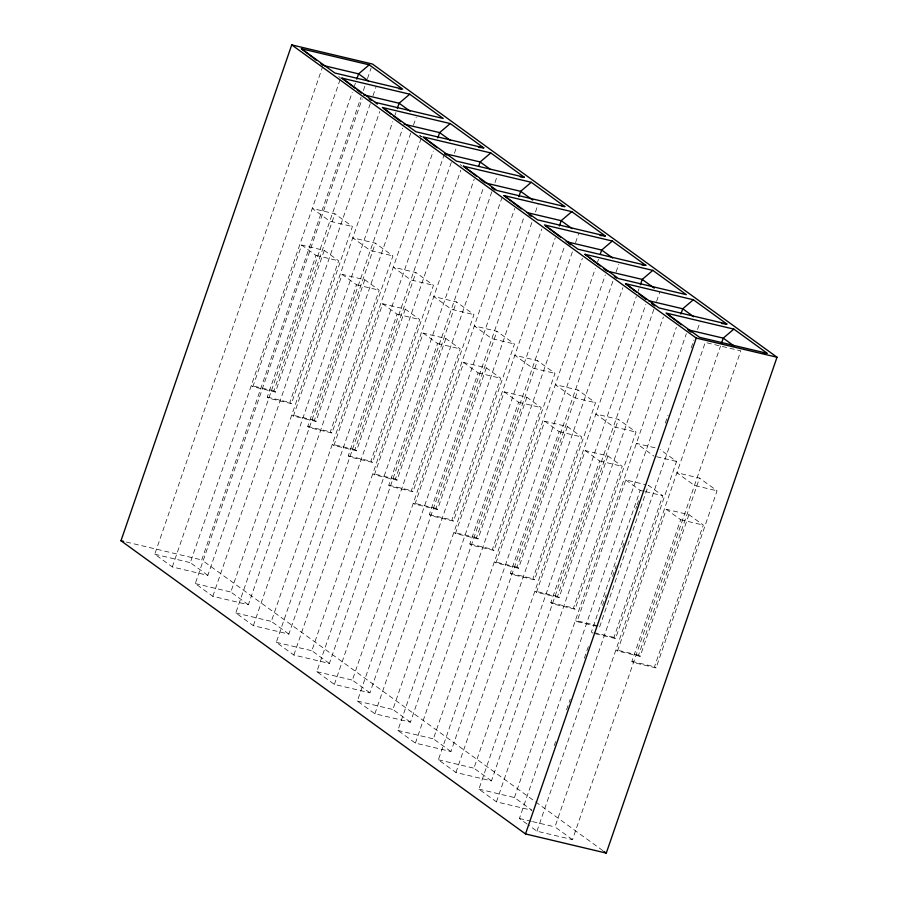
<?xml version="1.0" encoding="UTF-8"?>
<svg xmlns="http://www.w3.org/2000/svg" width="898" height="898" viewBox="0 0 898 898"><rect width="100%" height="100%" fill="white"/><g stroke="black" fill="none" stroke-linecap="round" stroke-linejoin="round"><path stroke-width="0.67" stroke-dasharray="4.49 3.37" d="M370.245 103.741L207.842 575.371L172.315 566.941L154.759 554.223L322.606 66.766M172.315 566.941L340.151 79.484M207.842 575.371L190.297 562.653L352.241 92.348M354.508 85.748L355.417 83.11M324.268 250.396L275.484 392.078L252.877 386.712L301.661 245.042L324.268 250.396L338.625 260.802L289.841 402.484L291.435 403.64L352.42 226.543L334.875 213.825L312.257 208.459L329.802 221.177L352.42 226.543M602.872 850.642L201.747 559.925L361.075 97.209M363.353 90.575L365.183 85.265M367.462 78.642L371.121 68.035M410.756 133.106L248.364 604.736L212.826 596.306L195.281 583.588L362.208 98.78M291.435 403.64L268.828 398.274L267.234 397.118L316.017 255.436L301.661 245.042M372.962 95.828L376.15 86.59M275.484 392.078L273.89 390.922L334.875 213.825M212.826 596.306L379.764 111.498M248.364 604.736L230.82 592.018L392.752 121.701M395.03 115.112L395.939 112.475M364.79 279.761L316.006 421.443L293.388 416.077L342.172 274.395L364.79 279.761L379.147 290.166L330.363 431.848L331.957 433.004L392.931 255.908L375.386 243.19L352.779 237.824L370.324 250.542L392.931 255.908M451.279 162.471L288.875 634.1L253.348 625.67L235.792 612.952L402.731 128.145M331.957 433.004L309.339 427.639L307.745 426.483L356.528 284.801L342.172 274.395M413.484 125.181L416.212 117.268M316.006 421.443L314.412 420.286L375.386 243.19M253.348 625.67L421.184 138.213M288.875 634.1L271.331 621.382L433.274 151.066M405.301 309.125L356.517 450.807L333.91 445.442L382.694 303.76L405.301 309.125L419.658 319.531L370.874 461.213L372.468 462.369L433.453 285.272L415.909 272.554L393.29 267.189L410.835 279.907L433.453 285.272M491.79 191.835L329.398 663.465L293.859 655.035L276.315 642.317L444.162 154.86M372.468 462.369L349.861 457.003L348.267 455.847L397.051 314.165L382.694 303.76M454.455 153.232L456.723 146.632M356.517 450.807L354.923 449.651L415.909 272.554M293.859 655.035L460.797 170.227M329.398 663.465L311.853 650.747L474.245 179.117M445.823 338.49L397.039 480.172L374.421 474.806L423.205 333.124L445.823 338.49L460.18 348.895L411.396 490.577L412.99 491.734L473.964 314.637L456.42 301.919L433.813 296.553L451.357 309.271L473.964 314.637M531.852 222.513L369.909 692.829L334.382 684.399L316.826 671.682L483.764 186.874M412.99 491.734L390.372 486.368L388.778 485.212L437.562 343.53L423.205 333.124M494.966 182.597L497.245 175.997M397.039 480.172L395.446 479.016L456.42 301.919M334.382 684.399L501.769 198.267M369.909 692.829L352.364 680.112L514.756 208.482M486.334 367.854L437.551 509.536L414.943 504.171L463.727 362.489L486.334 367.854L500.691 378.26L451.907 519.942L453.501 521.098L514.487 344.001L496.942 331.283L474.324 325.918L491.868 338.636L514.487 344.001M572.374 251.878L410.431 722.183L374.893 713.764L357.348 701.046L524.275 216.238M453.501 521.098L430.894 515.733L429.3 514.576L478.084 372.894L463.727 362.489M535.489 211.962L538.216 204.037M437.551 509.536L435.957 508.38L496.942 331.283M374.893 713.764L541.831 228.945M410.431 722.183L392.886 709.476L555.278 237.847M526.857 397.219L478.073 538.901L455.454 533.535L504.238 391.854L526.857 397.219L541.213 407.625L492.43 549.295L494.023 550.452L554.998 373.366L537.453 360.648L514.846 355.282L532.391 368L554.998 373.366M612.885 281.242L450.942 751.547L415.415 743.117L397.859 730.411L564.797 245.603M494.023 550.452L471.405 545.097L469.811 543.941L518.595 402.259L504.238 391.854M575.551 242.64L578.727 233.401M478.073 538.901L476.479 537.745L537.453 360.648M415.415 743.117L582.342 258.31M450.942 751.547L433.397 738.841L595.34 268.524M597.608 261.924L598.517 259.286M567.368 426.584L518.584 568.266L495.977 562.9L544.76 421.218L567.368 426.584L581.724 436.989L532.941 578.66L534.534 579.816L595.52 402.731L577.975 390.013L555.357 384.647L572.902 397.365L595.52 402.731M653.856 309.282L491.464 780.912L455.926 772.482L438.381 759.775L605.308 274.956M534.534 579.816L511.927 574.462L510.333 573.306L559.117 431.624L544.76 421.218M616.073 272.004L618.789 264.091M518.584 568.266L516.99 567.109L577.975 390.013M455.926 772.482L622.864 287.674M491.464 780.912L473.92 768.194L636.312 296.576M638.13 291.289L639.039 288.651M607.89 455.948L559.106 597.619L536.488 592.265L585.271 450.583L607.89 455.948L622.247 466.354L573.463 608.025L575.057 609.181L636.031 432.084L618.486 419.377L595.879 414.012L613.424 426.73L636.031 432.084M478.892 789.129L514.431 797.559L531.975 810.277L496.448 801.847L478.892 789.129L645.83 304.321M575.057 609.181L552.438 603.815L550.844 602.659L599.628 460.988L585.271 450.583M656.584 301.369L659.761 292.131M559.106 597.619L557.512 596.463L618.486 419.377M496.448 801.847L663.375 317.039M514.431 797.559L676.374 327.254M596.957 626.355L577.01 621.629L625.794 479.947L645.741 484.684M527.092 824.061L519.414 818.493L686.341 333.686M625.794 479.947L640.151 490.353L591.367 632.024L592.961 633.18M554.279 745.52L555.649 741.557M566.559 709.835L570.208 699.261M584.317 658.29L588.403 646.403M602.513 605.432L606.15 594.858M612.526 576.359L616.163 565.785M622.538 547.275L623.908 543.312M635.739 508.953L636.648 506.315M637.097 504.99L638.916 499.703M665.295 423.104L668.022 415.179M691.191 347.885L693.918 339.972M697.555 329.409L700.283 321.495M599.617 626.984L648.401 485.313L662.758 495.718L613.974 637.389L615.568 638.545L676.553 461.449L660.097 449.528M536.959 831.211L705.256 342.43L740.794 350.86L572.497 839.641L536.959 831.211L528.181 824.858M572.497 839.641L554.953 826.923L720.522 346.067M688.923 514.677L640.139 656.348L617.521 650.983L666.305 509.312L688.923 514.677L703.28 525.083L654.496 666.754L656.09 667.91L717.064 490.813L699.52 478.095L676.912 472.741L694.457 485.459L717.064 490.813M656.09 667.91L633.472 662.544L631.878 661.388L680.662 519.717L666.305 509.312M640.139 656.348L638.545 655.192L699.52 478.095M316.017 255.436L338.625 260.802M356.528 284.801L379.147 290.166M397.051 314.165L419.658 319.531M437.562 343.53L460.18 348.895M478.084 372.894L500.691 378.26M518.595 402.259L541.213 407.625M655.012 447.788L636.39 443.376L653.935 456.094M559.117 431.624L581.724 436.989M656.595 456.723L676.553 461.449M599.628 460.988L622.247 466.354M273.89 390.922L251.283 385.556L252.877 386.712M267.234 397.118L289.841 402.484M640.151 490.353L644.135 491.296M645.471 491.61L662.758 495.718M314.412 420.286L291.794 414.921L293.388 416.077M307.745 426.483L330.363 431.848M680.662 519.717L703.28 525.083M354.923 449.651L332.316 444.286L333.91 445.442M348.267 455.847L370.874 461.213M395.446 479.016L372.827 473.65L374.421 474.806M388.778 485.212L411.396 490.577M435.957 508.38L413.349 503.015L414.943 504.171M429.3 514.576L451.907 519.942M476.479 537.745L453.86 532.379L455.454 533.535M469.811 543.941L492.43 549.295M516.99 567.109L494.383 561.744L495.977 562.9M510.333 573.306L532.941 578.66M557.512 596.463L534.894 591.109L536.488 592.265M550.844 602.659L573.463 608.025M598.023 625.827L575.416 620.473L577.01 621.629M594.027 632.663L613.974 637.389M595.621 633.82L615.568 638.545M638.545 655.192L615.927 649.826L617.521 650.983M631.878 661.388L654.496 666.754M126.371 542.044L201.747 559.925M154.759 554.223L190.297 562.653M195.281 583.588L230.82 592.018M235.792 612.952L271.331 621.382M276.315 642.317L311.853 650.747M316.826 671.682L352.364 680.112M357.348 701.046L392.886 709.476M397.859 730.411L433.397 738.841M438.381 759.775L473.92 768.194M519.414 818.493L531.257 821.311M532.57 821.625L554.953 826.923M419.456 135.295L421.645 136.889L419.736 135.171M460.247 164.536L462.156 166.253M338.703 76.442L340.611 78.16"/><path stroke-width="1.35" d="M120.983 540.764L291.727 44.9L372.49 64.061L777.017 357.236L606.273 853.1L525.51 833.939L120.983 540.764L123.677 541.404M356.787 79.147L358.605 73.872L369.213 64.836L402.719 89.115L334.875 73.019L301.38 48.75L369.213 64.836M397.298 108.512L399.116 103.236L409.735 94.2L443.23 118.48L375.386 102.383L341.891 78.104L409.735 94.2M437.82 137.877L439.638 132.601L450.246 123.565L483.753 147.844L478.432 147.339M478.791 165.917L480.149 161.966L490.768 152.929L524.264 177.209L520.279 176.827M518.853 196.606L520.672 191.33L531.279 182.294L564.786 206.574L562.126 206.316M559.364 225.97L561.183 220.684L571.802 211.659L605.297 235.938L599.987 235.433M600.335 254.011L601.705 250.048L612.313 241.023L645.819 265.292L641.834 264.921M640.397 284.7L642.216 279.413L652.835 270.388L686.33 294.656L618.486 278.571L584.991 254.291L652.835 270.388M680.92 314.053L682.738 308.777L693.346 299.752L726.852 324.021L721.532 323.516M525.51 833.939L696.253 338.075L291.727 44.9M721.431 343.418L723.249 338.142L733.868 329.117L767.363 353.385L699.52 337.3L666.024 313.02L733.868 329.117M398.734 88.734L401.384 88.992M763.379 353.015L766.039 353.262M324.38 65.756L358.605 73.872L368.472 81.022M363.578 94.806L399.116 103.236L410.083 111.184M450.246 123.565L382.413 107.468L415.909 131.748L483.753 147.844M404.1 124.171L439.638 132.601L450.605 140.548M490.768 152.929L422.924 136.833L456.42 161.112L524.264 177.209M476.456 176.221L463.447 166.197L531.279 182.294M486.447 183.203L520.672 191.33L532.727 200.063M564.786 206.574L496.942 190.477L463.447 166.197M521.311 208.92L503.958 195.562L571.802 211.659M526.969 212.568L561.183 220.684L572.149 228.642M605.297 235.938L537.453 219.842L503.958 195.562M612.313 241.023L544.48 224.927L577.975 249.206L645.819 265.292M566.167 241.618L601.705 250.048L612.672 257.995M608.002 271.297L642.216 279.413L654.283 288.157M636.356 292.007L625.513 283.656L693.346 299.752M648.513 300.662L682.738 308.777L693.705 316.725M726.852 324.021L659.009 307.935L625.513 283.656M687.711 329.712L723.249 338.142L734.216 346.089M696.253 338.075L777.017 357.236M490.016 169.116L480.149 161.966L444.611 153.536L446.811 155.118M369.067 98.78L371.256 100.363M491.711 187.66L495 190.05M528.933 214.644L531.133 216.238M568.355 243.212L570.556 244.806M614.355 276.55L616.556 278.144M651.589 303.535L654.878 305.915M688.811 330.509L691 332.103M604.006 851.461L606.273 853.1M667.113 313.851L681.212 324.706M638.523 293.668L646.111 299.517M584.991 254.291L600.178 265.976M603.422 268.48L606.678 270.983M545.557 225.768L560.745 237.454M479.712 178.724L485.133 182.9M424.013 137.675L437.023 147.687M383.491 108.31L391.079 114.147M393.257 115.82L400.845 121.668M341.891 78.104L354.901 88.127M357.078 89.8L361.411 93.134M301.38 48.75L316.556 60.435M320.9 63.769L323.067 65.442M375.386 102.383L377.306 104.101"/></g></svg>
